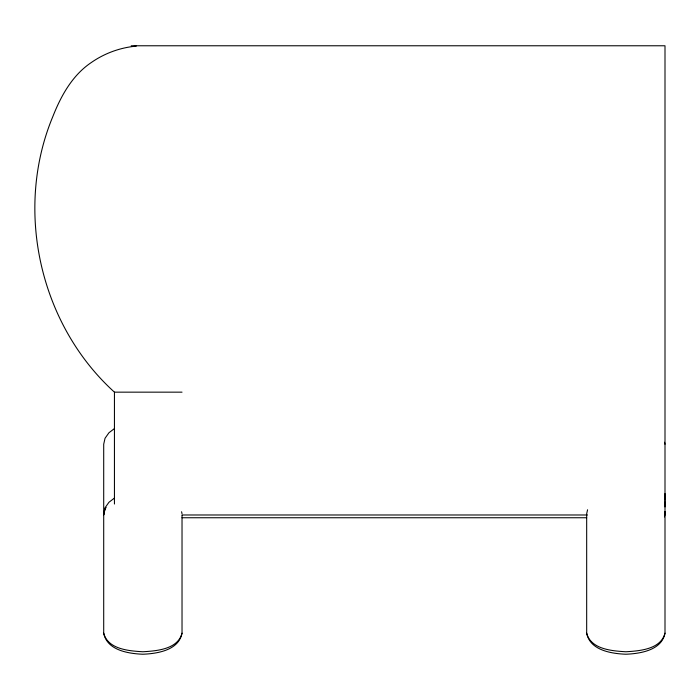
<?xml version="1.0" encoding="UTF-8"?>
<svg xmlns="http://www.w3.org/2000/svg" width="700" height="700" viewBox="0 0 700 700"><rect width="100%" height="100%" fill="white"/><g stroke="black" fill="none" stroke-linecap="round" stroke-linejoin="round"><path stroke-width="1.05" d="M665 501.524L665 506.905M665 493.544L665 500.36M665 514.168L665 514.955L664.554 512.846L664.554 516.933M665 511.543L665 513.861M103.705 513.73L105.035 507.798L108.946 502.267L114.398 498.111M103.705 514.824L105.035 508.891L103.705 514.955M587.571 509.775L586.679 513.73L586.679 633.176C589.907 650.256 611.301 653.669 625.844 654.229C640.378 653.669 661.78 650.256 665 633.176L665 45.771L131.224 45.771M664.554 515.707L665 513.73L664.554 511.752M182.026 515.296L182.026 633.176C178.798 650.256 157.404 653.669 142.861 654.229C128.327 653.669 106.925 650.256 103.705 633.176L103.705 444.22L105.035 438.287L108.946 432.757L114.398 428.601M182.026 633.176C177.844 649.329 156.756 650.93 142.861 651.761C128.966 650.93 107.888 649.329 103.705 633.176M665 633.176C660.817 649.329 639.73 650.93 625.844 651.761C611.949 650.93 590.861 649.329 586.679 633.176M105.035 509.023L106.155 507.439M136.255 46.121C120.251 47.583 104.694 53.235 91.49 62.396C72.45 75.093 61.084 95.664 52.885 116.445C13.982 209.641 39.594 324.363 114.441 392.158L114.441 504.026M114.441 392.158L182.026 392.158M182.026 514.981L587.414 514.981M182.026 517.746L586.679 517.746M664.554 442.243L665 444.22M181.58 511.752L182.026 513.73"/></g></svg>
